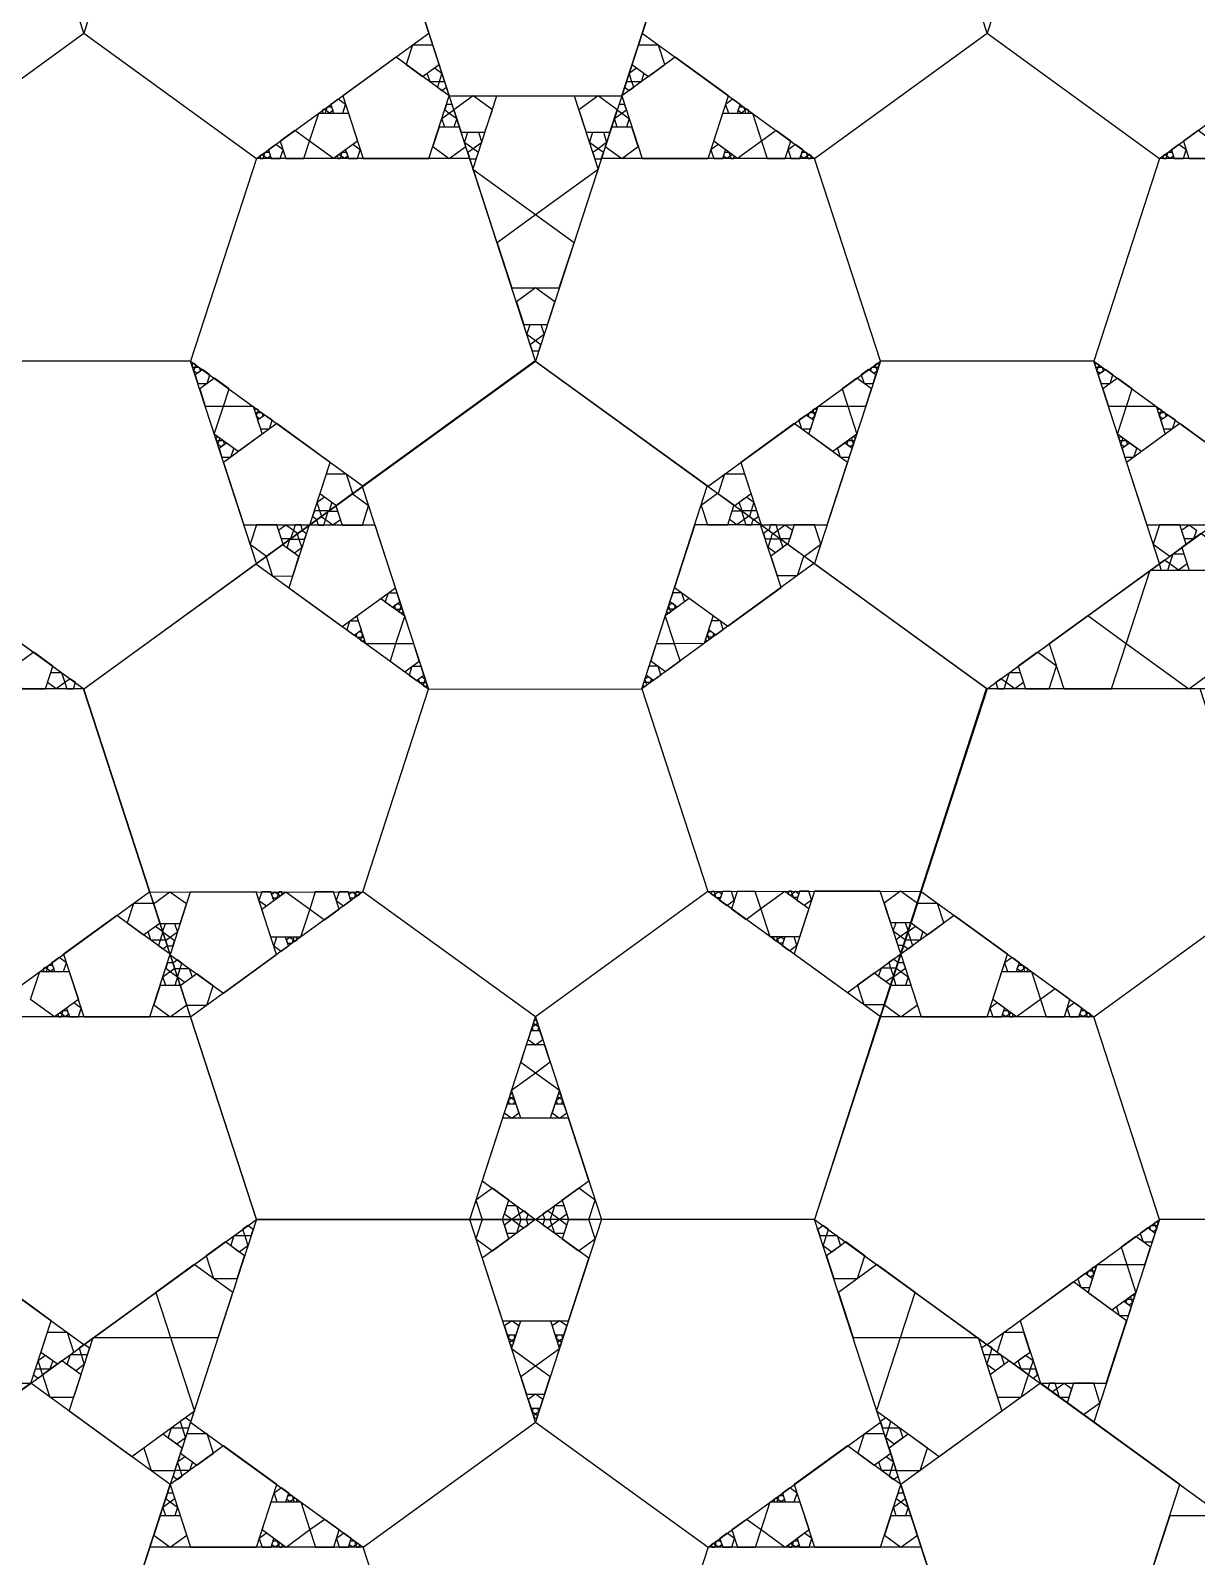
# Model space of a CAD drawing. Header units: inches. Extents: x -578 to 126, y -85 to 118.
# Drawn here: x -311.59 to -297.91, y -20.01 to -2.09 of the extents above; entities that cross this region are included whole.
import ezdxf

# ---------------------------------------------------------------- set-up
doc = ezdxf.new("R2010")
doc.units = ezdxf.units.IN
doc.header["$MEASUREMENT"] = 0
doc.layers.add('drawing', color=7, linetype='Continuous')

msp = doc.modelspace()

# ---------------------------------------------------------------- linework, layer by layer
for points in [[(-309.715, -5.971), (-312.217, -5.971), (-312.99, -3.591), (-310.966, -2.12), (-308.941, -3.591)], [(-301.617, -5.971), (-302.39, -3.591), (-300.366, -2.12), (-298.341, -3.591), (-299.114, -5.971)], [(-308.941, -16.052), (-310.966, -9.821), (-305.666, -5.971), (-300.366, -9.821), (-302.39, -16.052)], [(-305.667, -13.673), (-307.694, -12.205), (-306.923, -9.824), (-304.42, -9.821), (-303.645, -12.2)], [(-299.114, -13.672), (-297.09, -12.201), (-295.065, -13.672), (-295.839, -16.052), (-298.341, -16.052)], [(-305.666, -18.432), (-303.641, -19.903), (-304.414, -22.282), (-306.917, -22.282), (-307.69, -19.903)]]:
    msp.add_lwpolyline(points, close=True)
at = {"layer": 'drawing'}
for points in [[(-305.666, -5.971), (-307.69, 0.26), (-314.241, 0.26), (-316.266, -5.971), (-310.966, -9.821)], [(-305.666, -5.971), (-307.69, 0.26), (-314.241, 0.26), (-316.266, -5.971), (-310.966, -9.821)], [(-310.966, -2.12), (-311.739, 0.26), (-314.241, 0.26), (-315.015, -2.12), (-312.99, -3.591)], [(-308.941, -3.591), (-306.917, -2.12), (-307.69, 0.26), (-310.192, 0.26), (-310.966, -2.12)], [(-304.028, -0.93), (-305.666, 0.26), (-307.303, -0.93), (-306.678, -2.855), (-304.653, -2.855)], [(-304.028, -0.93), (-305.666, 0.26), (-307.303, -0.93), (-306.678, -2.855), (-304.653, -2.855)], [(-300.366, -9.821), (-295.065, -5.971), (-297.09, 0.26), (-303.641, 0.26), (-305.666, -5.971)], [(-300.366, -9.821), (-295.065, -5.971), (-297.09, 0.26), (-303.641, 0.26), (-305.666, -5.971)], [(-300.366, -2.12), (-301.139, 0.26), (-303.641, 0.26), (-304.414, -2.12), (-302.39, -3.591)], [(-298.341, -3.591), (-296.317, -2.12), (-297.09, 0.26), (-299.592, 0.26), (-300.366, -2.12)], [(-306.871, -2.26), (-307.11, -2.26), (-307.184, -2.488), (-306.991, -2.628), (-306.797, -2.488)], [(-304.147, -2.488), (-304.221, -2.26), (-304.46, -2.26), (-304.534, -2.488), (-304.341, -2.628)], [(-306.917, -3.591), (-306.678, -2.855), (-307.303, -2.401), (-307.929, -2.855), (-307.69, -3.591)], [(-304.028, -2.401), (-304.653, -2.855), (-304.414, -3.591), (-303.641, -3.591), (-303.402, -2.855)], [(-304.028, -2.401), (-304.653, -2.855), (-304.414, -3.591), (-303.641, -3.591), (-303.402, -2.855)], [(-306.764, -2.589), (-306.797, -2.691), (-306.904, -2.691), (-306.937, -2.589), (-306.851, -2.526)], [(-304.427, -2.691), (-304.534, -2.691), (-304.567, -2.589), (-304.481, -2.526), (-304.394, -2.589)], [(-306.731, -2.691), (-306.797, -2.691), (-306.817, -2.754), (-306.764, -2.793), (-306.711, -2.754)], [(-306.173, -3.019), (-306.399, -2.855), (-306.625, -3.019), (-306.538, -3.284), (-306.26, -3.284)], [(-304.93, -3.72), (-305.666, -4.254), (-306.401, -3.72), (-306.12, -2.855), (-305.211, -2.855)], [(-304.707, -3.019), (-304.932, -2.855), (-305.158, -3.019), (-305.072, -3.284), (-304.793, -3.284)], [(-304.514, -2.754), (-304.534, -2.691), (-304.6, -2.691), (-304.621, -2.754), (-304.567, -2.793)], [(-308.131, -3.058), (-308.122, -3.03), (-308.146, -3.013), (-308.169, -3.03), (-308.16, -3.058)], [(-308.083, -3.058), (-308.122, -3.03), (-308.107, -2.984), (-308.059, -2.984), (-308.045, -3.03)], [(-307.929, -3.058), (-307.896, -2.957), (-307.982, -2.894), (-308.068, -2.957), (-308.036, -3.058)], [(-306.731, -3.019), (-306.678, -3.058), (-306.625, -3.019), (-306.645, -2.957), (-306.711, -2.957)], [(-304.707, -3.019), (-304.653, -3.058), (-304.6, -3.019), (-304.62, -2.957), (-304.686, -2.957)], [(-303.349, -2.894), (-303.435, -2.957), (-303.402, -3.058), (-303.296, -3.058), (-303.263, -2.957)], [(-303.224, -2.984), (-303.209, -3.03), (-303.248, -3.058), (-303.287, -3.03), (-303.272, -2.984)], [(-303.186, -3.013), (-303.209, -3.03), (-303.2, -3.058), (-303.171, -3.058), (-303.162, -3.03)], [(-308.037, -3.592), (-308.318, -3.388), (-308.21, -3.058), (-307.863, -3.058), (-307.756, -3.388)], [(-306.871, -3.45), (-306.678, -3.591), (-306.485, -3.45), (-306.558, -3.223), (-306.797, -3.223)], [(-306.765, -3.121), (-306.678, -3.058), (-306.591, -3.121), (-306.624, -3.223), (-306.731, -3.223)], [(-304.847, -3.45), (-304.653, -3.591), (-304.46, -3.45), (-304.534, -3.223), (-304.773, -3.223)], [(-304.74, -3.121), (-304.653, -3.058), (-304.567, -3.121), (-304.6, -3.223), (-304.707, -3.223)], [(-303.121, -3.058), (-303.013, -3.388), (-303.294, -3.592), (-303.575, -3.388), (-303.468, -3.058)], [(-308.384, -3.591), (-308.318, -3.388), (-308.49, -3.263), (-308.663, -3.388), (-308.597, -3.591)], [(-306.298, -3.403), (-306.399, -3.477), (-306.5, -3.403), (-306.462, -3.284), (-306.336, -3.284)], [(-304.831, -3.403), (-304.932, -3.477), (-305.034, -3.403), (-304.995, -3.284), (-304.87, -3.284)], [(-302.841, -3.263), (-303.013, -3.388), (-302.948, -3.591), (-302.735, -3.591), (-302.669, -3.388)], [(-297.783, -3.591), (-297.718, -3.388), (-297.89, -3.263), (-298.062, -3.388), (-297.997, -3.591)], [(-308.864, -3.591), (-308.855, -3.563), (-308.879, -3.546), (-308.903, -3.563), (-308.894, -3.591)], [(-308.817, -3.591), (-308.855, -3.563), (-308.841, -3.517), (-308.793, -3.517), (-308.778, -3.563)], [(-308.662, -3.591), (-308.63, -3.489), (-308.716, -3.427), (-308.802, -3.489), (-308.769, -3.591)], [(-307.958, -3.591), (-307.949, -3.563), (-307.973, -3.546), (-307.996, -3.563), (-307.987, -3.591)], [(-307.91, -3.591), (-307.949, -3.563), (-307.934, -3.517), (-307.886, -3.517), (-307.871, -3.563)], [(-307.756, -3.591), (-307.723, -3.489), (-307.809, -3.427), (-307.895, -3.489), (-307.862, -3.591)], [(-306.337, -3.522), (-306.399, -3.477), (-306.461, -3.522), (-306.437, -3.595), (-306.361, -3.595)], [(-304.87, -3.522), (-304.932, -3.477), (-304.994, -3.522), (-304.971, -3.595), (-304.894, -3.595)], [(-303.522, -3.427), (-303.608, -3.489), (-303.575, -3.591), (-303.469, -3.591), (-303.436, -3.489)], [(-303.397, -3.517), (-303.382, -3.563), (-303.421, -3.591), (-303.46, -3.563), (-303.445, -3.517)], [(-303.359, -3.546), (-303.382, -3.563), (-303.373, -3.591), (-303.344, -3.591), (-303.335, -3.563)], [(-302.616, -3.427), (-302.702, -3.489), (-302.669, -3.591), (-302.562, -3.591), (-302.529, -3.489)], [(-302.491, -3.517), (-302.476, -3.563), (-302.515, -3.591), (-302.553, -3.563), (-302.538, -3.517)], [(-302.452, -3.546), (-302.476, -3.563), (-302.467, -3.591), (-302.437, -3.591), (-302.428, -3.563)], [(-298.264, -3.591), (-298.255, -3.563), (-298.279, -3.546), (-298.303, -3.563), (-298.294, -3.591)], [(-298.217, -3.591), (-298.255, -3.563), (-298.24, -3.517), (-298.193, -3.517), (-298.178, -3.563)], [(-298.062, -3.591), (-298.029, -3.489), (-298.116, -3.427), (-298.202, -3.489), (-298.169, -3.591)], [(-309.715, -5.971), (-307.69, -7.441), (-305.666, -5.971), (-306.439, -3.591), (-308.941, -3.591)], [(-302.39, -3.591), (-304.892, -3.591), (-305.666, -5.971), (-303.641, -7.441), (-301.617, -5.971)], [(-299.114, -5.971), (-297.09, -7.441), (-295.065, -5.971), (-295.839, -3.591), (-298.341, -3.591)], [(-305.214, -4.582), (-305.666, -4.254), (-306.117, -4.582), (-305.945, -5.113), (-305.387, -5.113)], [(-305.44, -5.277), (-305.666, -5.113), (-305.891, -5.277), (-305.805, -5.542), (-305.526, -5.542)], [(-305.564, -5.661), (-305.666, -5.734), (-305.767, -5.661), (-305.728, -5.542), (-305.603, -5.542)], [(-305.604, -5.779), (-305.666, -5.734), (-305.728, -5.779), (-305.704, -5.852), (-305.627, -5.852)], [(-312.217, -5.971), (-312.99, -8.35), (-310.966, -9.821), (-308.941, -8.35), (-309.715, -5.971)], [(-302.389, -16.05), (-300.372, -9.817), (-305.676, -5.972), (-310.972, -9.828), (-308.941, -16.057)], [(-309.691, -6.044), (-309.661, -6.044), (-309.652, -6.016), (-309.676, -5.998), (-309.7, -6.016)], [(-309.676, -6.089), (-309.661, -6.044), (-309.614, -6.044), (-309.599, -6.089), (-309.638, -6.117)], [(-309.628, -6.236), (-309.522, -6.236), (-309.489, -6.134), (-309.575, -6.072), (-309.661, -6.134)], [(-304.42, -9.821), (-303.65, -7.441), (-305.676, -5.972), (-307.699, -7.445), (-306.923, -9.824)], [(-301.617, -5.971), (-302.39, -8.35), (-300.366, -9.821), (-298.341, -8.35), (-299.114, -5.971)], [(-301.842, -6.134), (-301.809, -6.236), (-301.703, -6.236), (-301.67, -6.134), (-301.756, -6.072)], [(-301.718, -6.044), (-301.67, -6.044), (-301.655, -6.089), (-301.694, -6.117), (-301.732, -6.089)], [(-301.679, -6.016), (-301.67, -6.044), (-301.64, -6.044), (-301.631, -6.016), (-301.655, -5.998)], [(-299.091, -6.044), (-299.061, -6.044), (-299.052, -6.016), (-299.076, -5.998), (-299.1, -6.016)], [(-299.076, -6.089), (-299.061, -6.044), (-299.014, -6.044), (-298.999, -6.089), (-299.037, -6.117)], [(-299.028, -6.236), (-298.922, -6.236), (-298.889, -6.134), (-298.975, -6.072), (-299.061, -6.134)], [(-309.542, -6.501), (-309.329, -6.501), (-309.263, -6.298), (-309.436, -6.173), (-309.608, -6.298)], [(-302.068, -6.298), (-302.002, -6.501), (-301.789, -6.501), (-301.723, -6.298), (-301.896, -6.173)], [(-298.942, -6.501), (-298.729, -6.501), (-298.663, -6.298), (-298.836, -6.173), (-299.008, -6.298)], [(-309.437, -6.831), (-309.329, -6.501), (-308.982, -6.501), (-308.875, -6.831), (-309.156, -7.035)], [(-308.957, -6.576), (-308.928, -6.576), (-308.919, -6.549), (-308.943, -6.531), (-308.966, -6.549)], [(-308.943, -6.622), (-308.928, -6.576), (-308.88, -6.576), (-308.865, -6.622), (-308.904, -6.65)], [(-308.895, -6.769), (-308.788, -6.769), (-308.756, -6.667), (-308.842, -6.605), (-308.928, -6.667)], [(-302.576, -6.667), (-302.543, -6.769), (-302.436, -6.769), (-302.403, -6.667), (-302.49, -6.605)], [(-302.451, -6.576), (-302.403, -6.576), (-302.388, -6.622), (-302.427, -6.65), (-302.466, -6.622)], [(-302.349, -6.501), (-302.002, -6.501), (-301.895, -6.831), (-302.176, -7.035), (-302.457, -6.831)], [(-302.412, -6.549), (-302.403, -6.576), (-302.374, -6.576), (-302.365, -6.549), (-302.389, -6.531)], [(-298.836, -6.831), (-298.729, -6.501), (-298.382, -6.501), (-298.274, -6.831), (-298.555, -7.035)], [(-298.357, -6.576), (-298.328, -6.576), (-298.319, -6.549), (-298.343, -6.531), (-298.366, -6.549)], [(-298.343, -6.622), (-298.328, -6.576), (-298.28, -6.576), (-298.265, -6.622), (-298.304, -6.65)], [(-298.295, -6.769), (-298.188, -6.769), (-298.155, -6.667), (-298.242, -6.605), (-298.328, -6.667)], [(-309.089, -7.896), (-308.316, -7.896), (-308.077, -7.161), (-308.702, -6.706), (-309.328, -7.161)], [(-309.089, -7.896), (-308.316, -7.896), (-308.077, -7.161), (-308.702, -6.706), (-309.328, -7.161)], [(-303.255, -7.161), (-303.016, -7.896), (-302.242, -7.896), (-302.003, -7.161), (-302.629, -6.706)], [(-303.255, -7.161), (-303.016, -7.896), (-302.242, -7.896), (-302.003, -7.161), (-302.629, -6.706)], [(-298.489, -7.896), (-297.716, -7.896), (-297.477, -7.161), (-298.102, -6.706), (-298.728, -7.161)], [(-309.411, -6.906), (-309.381, -6.906), (-309.372, -6.878), (-309.396, -6.861), (-309.42, -6.878)], [(-309.396, -6.951), (-309.381, -6.906), (-309.333, -6.906), (-309.319, -6.951), (-309.357, -6.979)], [(-309.348, -7.098), (-309.242, -7.098), (-309.209, -6.997), (-309.295, -6.934), (-309.381, -6.997)], [(-302.122, -6.997), (-302.09, -7.098), (-301.983, -7.098), (-301.95, -6.997), (-302.036, -6.934)], [(-301.998, -6.906), (-301.95, -6.906), (-301.935, -6.951), (-301.974, -6.979), (-302.013, -6.951)], [(-301.959, -6.878), (-301.95, -6.906), (-301.921, -6.906), (-301.912, -6.878), (-301.935, -6.861)], [(-298.811, -6.906), (-298.781, -6.906), (-298.772, -6.878), (-298.796, -6.861), (-298.82, -6.878)], [(-298.796, -6.951), (-298.781, -6.906), (-298.733, -6.906), (-298.719, -6.951), (-298.757, -6.979)], [(-298.748, -7.098), (-298.642, -7.098), (-298.609, -6.997), (-298.695, -6.934), (-298.781, -6.997)], [(-307.81, -7.528), (-307.883, -7.301), (-308.122, -7.301), (-308.196, -7.528), (-308.003, -7.669)], [(-303.209, -7.301), (-303.448, -7.301), (-303.522, -7.528), (-303.328, -7.669), (-303.135, -7.528)], [(-308.089, -7.732), (-308.197, -7.732), (-308.23, -7.63), (-308.143, -7.567), (-308.056, -7.63)], [(-307.698, -7.899), (-307.625, -7.672), (-307.818, -7.532), (-308.011, -7.672), (-307.937, -7.9)], [(-303.53, -7.527), (-303.723, -7.668), (-303.649, -7.895), (-303.41, -7.895), (-303.337, -7.667)], [(-303.102, -7.63), (-303.135, -7.732), (-303.242, -7.732), (-303.275, -7.63), (-303.188, -7.567)], [(-308.176, -7.795), (-308.197, -7.732), (-308.262, -7.732), (-308.283, -7.795), (-308.23, -7.833)], [(-308.151, -7.9), (-308.131, -7.837), (-308.184, -7.799), (-308.238, -7.837), (-308.217, -7.9)], [(-308.044, -7.9), (-308.131, -7.837), (-308.098, -7.735), (-307.991, -7.735), (-307.957, -7.837)], [(-303.25, -7.73), (-303.216, -7.832), (-303.303, -7.895), (-303.39, -7.832), (-303.357, -7.73)], [(-303.163, -7.793), (-303.216, -7.832), (-303.196, -7.895), (-303.13, -7.895), (-303.11, -7.832)], [(-303.069, -7.732), (-303.135, -7.732), (-303.155, -7.795), (-303.102, -7.833), (-303.048, -7.795)], [(-308.941, -7.896), (-309.015, -8.123), (-308.822, -8.264), (-308.628, -8.123), (-308.702, -7.896)], [(-308.595, -7.895), (-308.508, -7.959), (-308.541, -8.061), (-308.649, -8.061), (-308.682, -7.959)], [(-308.55, -8.064), (-308.443, -8.064), (-308.409, -8.166), (-308.496, -8.229), (-308.583, -8.166)], [(-307.55, -7.899), (-308.324, -7.9), (-308.562, -8.636), (-307.936, -9.09), (-307.311, -8.634)], [(-307.55, -7.899), (-308.324, -7.9), (-308.562, -8.636), (-307.936, -9.09), (-307.311, -8.634)], [(-308.488, -7.896), (-308.508, -7.959), (-308.455, -7.997), (-308.402, -7.959), (-308.422, -7.896)], [(-308.463, -8.002), (-308.443, -8.064), (-308.377, -8.064), (-308.356, -8.001), (-308.41, -7.963)], [(-302.784, -8.63), (-303.024, -7.894), (-303.797, -7.895), (-304.035, -8.631), (-303.409, -9.085)], [(-302.784, -8.63), (-303.024, -7.894), (-303.797, -7.895), (-304.035, -8.631), (-303.409, -9.085)], [(-302.97, -8.058), (-302.904, -8.058), (-302.884, -7.996), (-302.937, -7.957), (-302.991, -7.996)], [(-302.937, -8.16), (-302.904, -8.058), (-302.797, -8.058), (-302.764, -8.16), (-302.851, -8.223)], [(-302.876, -7.997), (-302.823, -7.959), (-302.843, -7.896), (-302.909, -7.896), (-302.929, -7.959)], [(-302.79, -8.061), (-302.823, -7.959), (-302.736, -7.895), (-302.649, -7.959), (-302.682, -8.061)], [(-302.509, -8.264), (-302.316, -8.123), (-302.39, -7.896), (-302.629, -7.896), (-302.703, -8.123)], [(-298.341, -7.896), (-298.415, -8.123), (-298.222, -8.264), (-298.028, -8.123), (-298.102, -7.896)], [(-297.995, -7.895), (-297.908, -7.959), (-297.941, -8.061), (-298.049, -8.061), (-298.082, -7.959)], [(-297.716, -8.426), (-297.629, -8.161), (-297.855, -7.997), (-298.08, -8.161), (-297.994, -8.426)], [(-308.829, -8.268), (-308.755, -8.496), (-308.516, -8.495), (-308.443, -8.268), (-308.636, -8.128)], [(-302.83, -8.489), (-302.591, -8.489), (-302.517, -8.262), (-302.711, -8.121), (-302.904, -8.262)], [(-298.119, -8.427), (-298.221, -8.353), (-298.182, -8.234), (-298.057, -8.234), (-298.018, -8.353)], [(-306.923, -9.824), (-308.949, -8.355), (-310.972, -9.828), (-310.196, -12.207), (-307.694, -12.205)], [(-303.645, -12.2), (-301.142, -12.198), (-300.372, -9.817), (-302.398, -8.348), (-304.42, -9.821)], [(-298.244, -8.426), (-298.221, -8.353), (-298.283, -8.308), (-298.345, -8.353), (-298.321, -8.426)], [(-297.998, -9.825), (-298.733, -9.291), (-298.452, -8.426), (-297.543, -8.426), (-297.262, -9.291)], [(-307.202, -8.964), (-307.309, -9.294), (-307.656, -9.294), (-307.764, -8.964), (-307.483, -8.76)], [(-307.29, -8.697), (-307.397, -8.697), (-307.43, -8.798), (-307.343, -8.861), (-307.257, -8.798)], [(-303.688, -9.29), (-304.036, -9.291), (-304.143, -8.96), (-303.863, -8.756), (-303.581, -8.96)], [(-303.916, -8.795), (-303.949, -8.693), (-304.055, -8.694), (-304.088, -8.795), (-304.002, -8.857)], [(-307.242, -8.844), (-307.257, -8.889), (-307.305, -8.889), (-307.32, -8.844), (-307.281, -8.816)], [(-307.228, -8.889), (-307.257, -8.889), (-307.266, -8.917), (-307.242, -8.934), (-307.219, -8.917)], [(-304.079, -8.914), (-304.088, -8.886), (-304.118, -8.886), (-304.127, -8.914), (-304.103, -8.931)], [(-304.04, -8.886), (-304.088, -8.886), (-304.103, -8.84), (-304.064, -8.812), (-304.026, -8.84)], [(-307.743, -9.027), (-307.85, -9.027), (-307.882, -9.128), (-307.796, -9.191), (-307.71, -9.128)], [(-303.462, -9.124), (-303.495, -9.022), (-303.602, -9.022), (-303.635, -9.124), (-303.548, -9.186)], [(-298.906, -9.821), (-298.733, -9.291), (-299.185, -8.963), (-299.636, -9.291), (-299.463, -9.821)], [(-307.695, -9.173), (-307.71, -9.219), (-307.758, -9.219), (-307.773, -9.173), (-307.734, -9.145)], [(-307.681, -9.219), (-307.71, -9.219), (-307.719, -9.247), (-307.695, -9.264), (-307.671, -9.247)], [(-307.096, -9.294), (-307.309, -9.294), (-307.374, -9.497), (-307.202, -9.622), (-307.03, -9.496)], [(-303.97, -9.493), (-304.036, -9.291), (-304.249, -9.291), (-304.314, -9.493), (-304.142, -9.618)], [(-303.626, -9.242), (-303.635, -9.215), (-303.664, -9.215), (-303.673, -9.242), (-303.649, -9.26)], [(-303.587, -9.215), (-303.635, -9.215), (-303.649, -9.169), (-303.611, -9.141), (-303.572, -9.169)], [(-311.556, -9.392), (-311.782, -9.556), (-311.695, -9.821), (-311.417, -9.821), (-311.331, -9.556)], [(-299.636, -9.821), (-299.55, -9.556), (-299.775, -9.392), (-300.001, -9.556), (-299.915, -9.821)], [(-311.229, -9.629), (-311.19, -9.748), (-311.292, -9.822), (-311.393, -9.748), (-311.354, -9.629)], [(-307.009, -9.559), (-307.116, -9.559), (-307.148, -9.66), (-307.062, -9.723), (-306.976, -9.66)], [(-306.961, -9.706), (-306.976, -9.751), (-307.024, -9.751), (-307.039, -9.706), (-307, -9.677)], [(-304.32, -9.748), (-304.367, -9.748), (-304.382, -9.703), (-304.344, -9.675), (-304.305, -9.703)], [(-304.195, -9.657), (-304.228, -9.556), (-304.335, -9.556), (-304.367, -9.657), (-304.281, -9.72)], [(-300.04, -9.822), (-300.141, -9.748), (-300.102, -9.629), (-299.977, -9.629), (-299.938, -9.748)], [(-310.966, -9.821), (-317.517, -9.821), (-319.541, -16.052), (-314.241, -19.903), (-308.941, -16.052)], [(-310.966, -9.821), (-317.517, -9.821), (-319.541, -16.052), (-314.241, -19.903), (-308.941, -16.052)], [(-312.217, -13.672), (-310.192, -12.201), (-310.966, -9.821), (-313.468, -9.821), (-314.241, -12.201)], [(-311.128, -9.703), (-311.19, -9.748), (-311.167, -9.821), (-311.09, -9.821), (-311.066, -9.748)], [(-306.947, -9.751), (-306.976, -9.751), (-306.985, -9.779), (-306.961, -9.796), (-306.937, -9.779)], [(-304.358, -9.776), (-304.367, -9.748), (-304.397, -9.748), (-304.406, -9.776), (-304.382, -9.793)], [(-302.39, -16.052), (-297.09, -19.903), (-291.79, -16.052), (-293.814, -9.821), (-300.366, -9.821)], [(-302.39, -16.052), (-297.09, -19.903), (-291.79, -16.052), (-293.814, -9.821), (-300.366, -9.821)], [(-297.09, -12.201), (-297.863, -9.821), (-300.366, -9.821), (-301.139, -12.201), (-299.114, -13.672)], [(-300.165, -9.821), (-300.141, -9.748), (-300.203, -9.703), (-300.265, -9.748), (-300.241, -9.821)], [(-310.147, -12.342), (-310.386, -12.342), (-310.46, -12.569), (-310.266, -12.709), (-310.073, -12.569)], [(-309.763, -12.347), (-309.957, -12.207), (-310.15, -12.348), (-310.076, -12.575), (-309.837, -12.575)], [(-309.718, -12.207), (-309.956, -12.943), (-309.33, -13.396), (-308.705, -12.941), (-308.945, -12.206)], [(-309.718, -12.207), (-309.956, -12.943), (-309.33, -13.396), (-308.705, -12.941), (-308.945, -12.206)], [(-307.694, -12.205), (-309.716, -13.678), (-308.941, -16.057), (-306.438, -16.054), (-305.667, -13.673)], [(-308.879, -12.206), (-308.912, -12.307), (-308.825, -12.37), (-308.739, -12.307), (-308.772, -12.206)], [(-308.598, -12.204), (-308.317, -12.408), (-308.424, -12.738), (-308.771, -12.739), (-308.879, -12.409)], [(-308.725, -12.206), (-308.686, -12.234), (-308.701, -12.279), (-308.748, -12.279), (-308.763, -12.234)], [(-308.677, -12.206), (-308.686, -12.234), (-308.662, -12.251), (-308.638, -12.234), (-308.647, -12.206)], [(-308.251, -12.205), (-308.317, -12.408), (-308.144, -12.533), (-307.972, -12.408), (-308.038, -12.205)], [(-307.972, -12.205), (-308.005, -12.306), (-307.919, -12.369), (-307.833, -12.306), (-307.866, -12.205)], [(-307.818, -12.205), (-307.779, -12.233), (-307.794, -12.278), (-307.842, -12.278), (-307.857, -12.233)], [(-307.77, -12.205), (-307.779, -12.233), (-307.756, -12.25), (-307.732, -12.233), (-307.741, -12.205)], [(-305.667, -13.673), (-304.892, -16.052), (-302.389, -16.05), (-301.619, -13.669), (-303.645, -12.2)], [(-303.582, -12.245), (-303.559, -12.228), (-303.568, -12.2), (-303.597, -12.2), (-303.606, -12.228)], [(-303.544, -12.274), (-303.559, -12.228), (-303.52, -12.2), (-303.481, -12.228), (-303.496, -12.274)], [(-303.419, -12.364), (-303.333, -12.301), (-303.366, -12.2), (-303.472, -12.2), (-303.505, -12.301)], [(-303.193, -12.528), (-303.021, -12.402), (-303.087, -12.2), (-303.3, -12.2), (-303.366, -12.403)], [(-302.913, -12.732), (-303.021, -12.402), (-302.74, -12.198), (-302.459, -12.402), (-302.566, -12.732)], [(-302.676, -12.244), (-302.652, -12.227), (-302.661, -12.199), (-302.691, -12.199), (-302.7, -12.227)], [(-302.637, -12.273), (-302.652, -12.227), (-302.614, -12.199), (-302.575, -12.227), (-302.59, -12.273)], [(-302.006, -13.389), (-301.38, -12.933), (-301.62, -12.198), (-302.393, -12.199), (-302.632, -12.935)], [(-302.512, -12.363), (-302.426, -12.3), (-302.459, -12.199), (-302.566, -12.199), (-302.599, -12.301)], [(-301.188, -12.338), (-301.381, -12.198), (-301.574, -12.339), (-301.5, -12.566), (-301.261, -12.566)], [(-300.872, -12.569), (-300.946, -12.342), (-301.184, -12.342), (-301.258, -12.569), (-301.065, -12.709)], [(-310.192, -13.672), (-309.953, -12.937), (-310.579, -12.482), (-311.205, -12.937), (-310.966, -13.672)], [(-310.192, -13.672), (-309.953, -12.937), (-310.579, -12.482), (-311.205, -12.937), (-310.966, -13.672)], [(-300.752, -12.482), (-301.378, -12.937), (-301.139, -13.672), (-300.366, -13.672), (-300.127, -12.937)], [(-300.752, -12.482), (-301.378, -12.937), (-301.139, -13.672), (-300.366, -13.672), (-300.127, -12.937)], [(-310.039, -12.671), (-310.073, -12.773), (-310.18, -12.773), (-310.213, -12.671), (-310.126, -12.608)], [(-309.87, -12.677), (-309.956, -12.74), (-310.043, -12.677), (-310.01, -12.575), (-309.903, -12.575)], [(-301.294, -12.668), (-301.381, -12.731), (-301.468, -12.668), (-301.434, -12.566), (-301.327, -12.566)], [(-301.151, -12.773), (-301.259, -12.773), (-301.292, -12.671), (-301.205, -12.608), (-301.118, -12.671)], [(-310.007, -12.773), (-310.073, -12.773), (-310.093, -12.835), (-310.04, -12.874), (-309.986, -12.835)], [(-309.903, -12.779), (-309.956, -12.74), (-310.01, -12.779), (-309.989, -12.841), (-309.923, -12.841)], [(-308.705, -12.739), (-308.738, -12.84), (-308.652, -12.902), (-308.566, -12.84), (-308.599, -12.738)], [(-308.551, -12.738), (-308.512, -12.766), (-308.527, -12.812), (-308.575, -12.812), (-308.59, -12.766)], [(-308.503, -12.738), (-308.512, -12.766), (-308.488, -12.784), (-308.465, -12.766), (-308.474, -12.738)], [(-302.848, -12.777), (-302.825, -12.76), (-302.834, -12.732), (-302.863, -12.732), (-302.872, -12.76)], [(-302.81, -12.806), (-302.825, -12.76), (-302.786, -12.732), (-302.747, -12.76), (-302.762, -12.806)], [(-302.685, -12.896), (-302.599, -12.833), (-302.632, -12.732), (-302.738, -12.732), (-302.771, -12.834)], [(-301.327, -12.769), (-301.381, -12.731), (-301.434, -12.77), (-301.413, -12.832), (-301.348, -12.832)], [(-301.238, -12.835), (-301.259, -12.773), (-301.325, -12.773), (-301.345, -12.835), (-301.292, -12.874)], [(-311.359, -13.139), (-311.398, -13.111), (-311.383, -13.066), (-311.335, -13.066), (-311.32, -13.111)], [(-311.205, -13.139), (-311.172, -13.038), (-311.258, -12.975), (-311.344, -13.038), (-311.311, -13.139)], [(-310.007, -13.1), (-309.953, -13.139), (-309.9, -13.1), (-309.921, -13.038), (-309.986, -13.038)], [(-309.903, -13.106), (-309.837, -13.106), (-309.817, -13.044), (-309.87, -13.005), (-309.923, -13.044)], [(-301.52, -13.035), (-301.499, -13.097), (-301.433, -13.097), (-301.413, -13.035), (-301.466, -12.996)], [(-301.431, -13.1), (-301.378, -13.139), (-301.325, -13.1), (-301.345, -13.038), (-301.411, -13.038)], [(-300.073, -12.975), (-300.16, -13.038), (-300.127, -13.139), (-300.02, -13.139), (-299.987, -13.038)], [(-299.948, -13.066), (-299.934, -13.111), (-299.972, -13.139), (-300.011, -13.111), (-299.996, -13.066)], [(-311.312, -13.674), (-311.593, -13.469), (-311.486, -13.139), (-311.139, -13.139), (-311.032, -13.469)], [(-311.407, -13.139), (-311.398, -13.111), (-311.421, -13.094), (-311.445, -13.111), (-311.436, -13.139)], [(-310.04, -13.202), (-309.953, -13.139), (-309.867, -13.202), (-309.9, -13.304), (-310.007, -13.304)], [(-309.87, -13.208), (-309.837, -13.106), (-309.73, -13.106), (-309.696, -13.208), (-309.783, -13.271)], [(-309.762, -13.537), (-309.523, -13.537), (-309.45, -13.31), (-309.643, -13.169), (-309.836, -13.31)], [(-301.886, -13.302), (-301.812, -13.529), (-301.573, -13.529), (-301.5, -13.301), (-301.693, -13.161)], [(-301.607, -13.097), (-301.499, -13.097), (-301.466, -13.199), (-301.553, -13.263), (-301.64, -13.2)], [(-301.465, -13.202), (-301.378, -13.139), (-301.291, -13.202), (-301.324, -13.304), (-301.431, -13.304)], [(-299.845, -13.139), (-299.738, -13.469), (-300.019, -13.674), (-300.3, -13.469), (-300.192, -13.139)], [(-299.91, -13.094), (-299.934, -13.111), (-299.925, -13.139), (-299.895, -13.139), (-299.886, -13.111)], [(-310.147, -13.532), (-309.953, -13.672), (-309.76, -13.532), (-309.834, -13.304), (-310.073, -13.304)], [(-301.571, -13.532), (-301.378, -13.672), (-301.184, -13.532), (-301.258, -13.304), (-301.497, -13.304)], [(-299.565, -13.344), (-299.738, -13.469), (-299.672, -13.672), (-299.459, -13.672), (-299.393, -13.469)], [(-311.186, -13.672), (-311.224, -13.644), (-311.21, -13.599), (-311.162, -13.599), (-311.147, -13.644)], [(-311.032, -13.672), (-310.999, -13.571), (-311.085, -13.508), (-311.171, -13.571), (-311.138, -13.672)], [(-300.246, -13.508), (-300.333, -13.571), (-300.3, -13.672), (-300.193, -13.672), (-300.16, -13.571)], [(-300.122, -13.599), (-300.107, -13.644), (-300.145, -13.672), (-300.184, -13.644), (-300.169, -13.599)], [(-299.34, -13.508), (-299.426, -13.571), (-299.393, -13.672), (-299.287, -13.672), (-299.254, -13.571)], [(-299.215, -13.599), (-299.2, -13.644), (-299.239, -13.672), (-299.278, -13.644), (-299.263, -13.599)], [(-312.99, -16.052), (-310.966, -17.523), (-308.941, -16.052), (-309.715, -13.672), (-312.217, -13.672)], [(-311.234, -13.672), (-311.224, -13.644), (-311.248, -13.627), (-311.272, -13.644), (-311.263, -13.672)], [(-305.706, -13.792), (-305.667, -13.764), (-305.629, -13.792), (-305.643, -13.837), (-305.691, -13.837)], [(-305.691, -13.746), (-305.667, -13.764), (-305.644, -13.746), (-305.653, -13.718), (-305.682, -13.718)], [(-299.114, -13.672), (-301.617, -13.672), (-302.39, -16.052), (-300.366, -17.523), (-298.341, -16.052)], [(-300.083, -13.627), (-300.107, -13.644), (-300.098, -13.672), (-300.068, -13.672), (-300.059, -13.644)], [(-299.176, -13.627), (-299.2, -13.644), (-299.191, -13.672), (-299.162, -13.672), (-299.153, -13.644)], [(-305.753, -13.939), (-305.667, -14.001), (-305.581, -13.938), (-305.614, -13.837), (-305.721, -13.837)], [(-305.839, -14.204), (-305.667, -14.329), (-305.495, -14.203), (-305.561, -14.001), (-305.774, -14.001)], [(-305.948, -14.533), (-305.667, -14.329), (-305.386, -14.533), (-305.493, -14.863), (-305.84, -14.863)], [(-305.985, -14.654), (-305.947, -14.626), (-305.908, -14.654), (-305.923, -14.7), (-305.97, -14.7)], [(-305.97, -14.609), (-305.947, -14.626), (-305.923, -14.609), (-305.932, -14.581), (-305.961, -14.581)], [(-305.425, -14.654), (-305.386, -14.626), (-305.348, -14.654), (-305.362, -14.699), (-305.41, -14.699)], [(-305.41, -14.608), (-305.386, -14.626), (-305.363, -14.608), (-305.372, -14.58), (-305.401, -14.58)], [(-306.291, -15.599), (-305.665, -16.053), (-305.04, -15.598), (-305.28, -14.863), (-306.053, -14.864)], [(-306.291, -15.599), (-305.665, -16.053), (-305.04, -15.598), (-305.28, -14.863), (-306.053, -14.864)], [(-306.033, -14.801), (-305.946, -14.864), (-305.86, -14.801), (-305.893, -14.7), (-306, -14.7)], [(-305.472, -14.8), (-305.386, -14.863), (-305.3, -14.8), (-305.333, -14.699), (-305.44, -14.699)], [(-306.171, -15.686), (-306.365, -15.827), (-306.291, -16.054), (-306.052, -16.054), (-305.978, -15.826)], [(-305.039, -16.053), (-304.966, -15.825), (-305.159, -15.685), (-305.352, -15.826), (-305.278, -16.053)], [(-305.891, -15.889), (-305.858, -15.991), (-305.944, -16.054), (-306.031, -15.991), (-305.998, -15.889)], [(-305.385, -16.053), (-305.472, -15.99), (-305.439, -15.888), (-305.332, -15.888), (-305.299, -15.99)], [(-308.941, -16.052), (-310.966, -22.282), (-305.666, -26.133), (-300.366, -22.282), (-302.39, -16.052)], [(-308.941, -16.052), (-310.966, -22.282), (-305.666, -26.133), (-300.366, -22.282), (-302.39, -16.052)], [(-305.666, -18.432), (-306.439, -16.052), (-308.941, -16.052), (-309.715, -18.432), (-307.69, -19.903)], [(-309.104, -16.17), (-309.08, -16.243), (-309.003, -16.243), (-308.98, -16.17), (-309.042, -16.125)], [(-306.291, -16.052), (-306.365, -16.279), (-306.172, -16.42), (-305.978, -16.279), (-306.052, -16.052)], [(-305.04, -16.506), (-305.666, -16.052), (-306.291, -16.506), (-306.052, -17.242), (-305.279, -17.242)], [(-305.04, -16.506), (-305.666, -16.052), (-306.291, -16.506), (-306.052, -17.242), (-305.279, -17.242)], [(-305.945, -16.051), (-305.858, -16.114), (-305.891, -16.217), (-305.999, -16.217), (-306.032, -16.114)], [(-305.804, -15.952), (-305.858, -15.991), (-305.837, -16.053), (-305.771, -16.053), (-305.751, -15.991)], [(-305.838, -16.052), (-305.858, -16.114), (-305.805, -16.153), (-305.752, -16.114), (-305.772, -16.052)], [(-303.641, -19.903), (-301.617, -18.432), (-302.39, -16.052), (-304.892, -16.052), (-305.666, -18.432)], [(-305.493, -16.053), (-305.472, -15.99), (-305.526, -15.952), (-305.579, -15.991), (-305.558, -16.053)], [(-305.526, -16.153), (-305.473, -16.114), (-305.493, -16.052), (-305.559, -16.052), (-305.579, -16.114)], [(-305.44, -16.217), (-305.473, -16.114), (-305.386, -16.051), (-305.299, -16.114), (-305.332, -16.217)], [(-305.16, -16.42), (-304.966, -16.279), (-305.04, -16.052), (-305.279, -16.052), (-305.353, -16.279)], [(-302.328, -16.243), (-302.251, -16.243), (-302.227, -16.17), (-302.289, -16.125), (-302.352, -16.17)], [(-298.341, -16.052), (-299.114, -18.432), (-297.09, -19.903), (-295.065, -18.432), (-295.839, -16.052)], [(-298.442, -16.125), (-298.394, -16.125), (-298.379, -16.17), (-298.418, -16.198), (-298.457, -16.17)], [(-298.403, -16.097), (-298.394, -16.125), (-298.365, -16.125), (-298.356, -16.097), (-298.379, -16.08)], [(-309.205, -16.243), (-309.08, -16.243), (-309.041, -16.362), (-309.143, -16.436), (-309.244, -16.362)], [(-302.29, -16.362), (-302.251, -16.243), (-302.126, -16.243), (-302.087, -16.362), (-302.188, -16.436)], [(-298.792, -16.38), (-298.726, -16.582), (-298.513, -16.582), (-298.448, -16.38), (-298.62, -16.254)], [(-298.567, -16.216), (-298.534, -16.317), (-298.427, -16.317), (-298.394, -16.216), (-298.48, -16.153)], [(-309.532, -16.481), (-309.445, -16.746), (-309.167, -16.746), (-309.081, -16.481), (-309.306, -16.317)], [(-302.164, -16.746), (-301.886, -16.746), (-301.8, -16.481), (-302.025, -16.317), (-302.251, -16.481)], [(-310.122, -16.91), (-309.95, -17.44), (-309.392, -17.44), (-309.22, -16.91), (-309.671, -16.582)], [(-301.939, -17.44), (-301.381, -17.44), (-301.209, -16.91), (-301.66, -16.582), (-302.111, -16.91)], [(-299.175, -16.658), (-299.128, -16.658), (-299.113, -16.703), (-299.151, -16.731), (-299.19, -16.703)], [(-299.074, -16.582), (-298.726, -16.582), (-298.619, -16.913), (-298.9, -17.117), (-299.181, -16.913)], [(-299.137, -16.63), (-299.128, -16.658), (-299.098, -16.658), (-299.089, -16.63), (-299.113, -16.613)], [(-312.365, -17.977), (-311.591, -17.977), (-311.352, -17.242), (-311.978, -16.787), (-312.604, -17.242)], [(-312.365, -17.977), (-311.591, -17.977), (-311.352, -17.242), (-311.978, -16.787), (-312.604, -17.242)], [(-299.979, -17.242), (-299.74, -17.977), (-298.967, -17.977), (-298.728, -17.242), (-299.353, -16.787)], [(-299.3, -16.749), (-299.267, -16.85), (-299.161, -16.85), (-299.128, -16.749), (-299.214, -16.686)], [(-298.847, -17.078), (-298.814, -17.179), (-298.707, -17.179), (-298.674, -17.078), (-298.761, -17.015)], [(-298.722, -16.987), (-298.674, -16.987), (-298.66, -17.033), (-298.698, -17.061), (-298.737, -17.033)], [(-298.683, -16.959), (-298.674, -16.987), (-298.645, -16.987), (-298.636, -16.959), (-298.66, -16.942)], [(-311.085, -17.61), (-311.159, -17.382), (-311.398, -17.382), (-311.472, -17.61), (-311.278, -17.75)], [(-305.86, -17.304), (-305.946, -17.242), (-306.032, -17.304), (-305.999, -17.406), (-305.893, -17.406)], [(-305.385, -17.572), (-305.666, -17.776), (-305.947, -17.572), (-305.839, -17.242), (-305.492, -17.242)], [(-305.299, -17.304), (-305.385, -17.242), (-305.472, -17.304), (-305.439, -17.406), (-305.332, -17.406)], [(-299.933, -17.382), (-300.172, -17.382), (-300.246, -17.61), (-300.053, -17.75), (-299.859, -17.61)], [(-310.859, -17.44), (-309.95, -17.44), (-309.669, -18.305), (-310.405, -18.839), (-311.14, -18.305)], [(-311.024, -17.565), (-311, -17.638), (-310.923, -17.638), (-310.9, -17.565), (-310.962, -17.52)], [(-305.907, -17.451), (-305.946, -17.479), (-305.984, -17.451), (-305.97, -17.406), (-305.922, -17.406)], [(-305.922, -17.497), (-305.946, -17.479), (-305.97, -17.497), (-305.96, -17.524), (-305.931, -17.524)], [(-305.347, -17.451), (-305.385, -17.479), (-305.424, -17.451), (-305.409, -17.406), (-305.362, -17.406)], [(-305.362, -17.497), (-305.385, -17.479), (-305.409, -17.497), (-305.4, -17.524), (-305.371, -17.524)], [(-301.662, -18.305), (-301.381, -17.44), (-300.472, -17.44), (-300.191, -18.305), (-300.927, -18.839)], [(-300.408, -17.638), (-300.331, -17.638), (-300.307, -17.565), (-300.369, -17.52), (-300.432, -17.565)], [(-311.365, -17.813), (-311.472, -17.813), (-311.505, -17.711), (-311.419, -17.648), (-311.332, -17.711)], [(-311.452, -17.876), (-311.366, -18.141), (-311.087, -18.141), (-311.001, -17.876), (-311.226, -17.712)], [(-311.125, -17.638), (-311, -17.638), (-310.962, -17.757), (-311.063, -17.831), (-311.164, -17.757)], [(-300.37, -17.757), (-300.331, -17.638), (-300.206, -17.638), (-300.167, -17.757), (-300.268, -17.831)], [(-300.244, -18.141), (-299.966, -18.141), (-299.879, -17.876), (-300.105, -17.712), (-300.331, -17.876)], [(-299.826, -17.711), (-299.859, -17.813), (-299.966, -17.813), (-300, -17.711), (-299.913, -17.648)], [(-311.452, -17.876), (-311.472, -17.813), (-311.538, -17.813), (-311.558, -17.876), (-311.505, -17.915)], [(-305.493, -17.901), (-305.666, -17.776), (-305.838, -17.901), (-305.772, -18.104), (-305.559, -18.104)], [(-299.793, -17.813), (-299.859, -17.813), (-299.879, -17.876), (-299.826, -17.915), (-299.773, -17.876)], [(-313.229, -19.167), (-312.604, -21.093), (-310.579, -21.093), (-309.953, -19.167), (-311.591, -17.977)], [(-313.229, -19.167), (-312.604, -21.093), (-310.579, -21.093), (-309.953, -19.167), (-311.591, -17.977)], [(-300.752, -21.093), (-298.728, -21.093), (-298.102, -19.167), (-299.74, -17.977), (-301.378, -19.167)], [(-299.601, -18.079), (-299.547, -18.04), (-299.568, -17.977), (-299.633, -17.977), (-299.654, -18.04)], [(-299.514, -18.142), (-299.547, -18.04), (-299.46, -17.977), (-299.374, -18.04), (-299.407, -18.142)], [(-299.234, -18.345), (-299.041, -18.205), (-299.114, -17.977), (-299.353, -17.977), (-299.427, -18.205)], [(-305.579, -18.167), (-305.666, -18.104), (-305.752, -18.167), (-305.719, -18.268), (-305.612, -18.268)], [(-305.627, -18.313), (-305.666, -18.341), (-305.704, -18.313), (-305.69, -18.268), (-305.642, -18.268)], [(-309.837, -18.427), (-309.814, -18.5), (-309.737, -18.5), (-309.713, -18.427), (-309.775, -18.382)], [(-305.642, -18.359), (-305.666, -18.341), (-305.689, -18.359), (-305.68, -18.387), (-305.651, -18.387)], [(-301.594, -18.5), (-301.518, -18.5), (-301.494, -18.427), (-301.556, -18.382), (-301.618, -18.427)], [(-310.265, -18.738), (-310.179, -19.003), (-309.9, -19.003), (-309.814, -18.738), (-310.04, -18.574)], [(-309.939, -18.5), (-309.814, -18.5), (-309.775, -18.619), (-309.876, -18.693), (-309.977, -18.619)], [(-309.447, -18.799), (-309.521, -18.572), (-309.76, -18.572), (-309.834, -18.799), (-309.641, -18.94)], [(-301.571, -18.572), (-301.81, -18.572), (-301.884, -18.799), (-301.691, -18.94), (-301.497, -18.799)], [(-301.556, -18.619), (-301.518, -18.5), (-301.392, -18.5), (-301.354, -18.619), (-301.455, -18.693)], [(-301.431, -19.003), (-301.152, -19.003), (-301.066, -18.738), (-301.292, -18.574), (-301.517, -18.738)], [(-309.328, -18.713), (-309.953, -19.167), (-309.715, -19.903), (-308.941, -19.903), (-308.702, -19.167)], [(-301.617, -19.903), (-301.378, -19.167), (-302.003, -18.713), (-302.629, -19.167), (-302.39, -19.903)], [(-301.617, -19.903), (-301.378, -19.167), (-302.003, -18.713), (-302.629, -19.167), (-302.39, -19.903)], [(-309.727, -19.003), (-309.834, -19.003), (-309.868, -18.901), (-309.781, -18.838), (-309.694, -18.901)], [(-301.464, -18.901), (-301.497, -19.003), (-301.604, -19.003), (-301.637, -18.901), (-301.55, -18.838)], [(-309.814, -19.066), (-309.834, -19.003), (-309.9, -19.003), (-309.921, -19.066), (-309.867, -19.105)], [(-301.431, -19.003), (-301.497, -19.003), (-301.517, -19.066), (-301.464, -19.105), (-301.411, -19.066)], [(-310.007, -19.331), (-309.953, -19.37), (-309.9, -19.331), (-309.921, -19.268), (-309.986, -19.268)], [(-308.649, -19.206), (-308.735, -19.268), (-308.702, -19.37), (-308.596, -19.37), (-308.563, -19.268)], [(-308.524, -19.296), (-308.509, -19.342), (-308.548, -19.37), (-308.587, -19.342), (-308.572, -19.296)], [(-308.486, -19.325), (-308.509, -19.342), (-308.5, -19.37), (-308.471, -19.37), (-308.462, -19.342)], [(-302.831, -19.37), (-302.822, -19.342), (-302.846, -19.325), (-302.869, -19.342), (-302.86, -19.37)], [(-302.783, -19.37), (-302.822, -19.342), (-302.807, -19.296), (-302.759, -19.296), (-302.745, -19.342)], [(-302.629, -19.37), (-302.596, -19.268), (-302.682, -19.206), (-302.768, -19.268), (-302.735, -19.37)], [(-301.431, -19.331), (-301.378, -19.37), (-301.324, -19.331), (-301.345, -19.268), (-301.411, -19.268)], [(-310.04, -19.433), (-309.953, -19.37), (-309.867, -19.433), (-309.9, -19.535), (-310.007, -19.535)], [(-308.421, -19.37), (-308.314, -19.7), (-308.594, -19.904), (-308.875, -19.7), (-308.768, -19.37)], [(-302.737, -19.904), (-303.018, -19.7), (-302.91, -19.37), (-302.563, -19.37), (-302.456, -19.7)], [(-301.465, -19.433), (-301.378, -19.37), (-301.291, -19.433), (-301.324, -19.535), (-301.431, -19.535)], [(-310.147, -19.762), (-309.953, -19.903), (-309.76, -19.762), (-309.834, -19.535), (-310.073, -19.535)], [(-308.141, -19.575), (-308.314, -19.7), (-308.248, -19.903), (-308.035, -19.903), (-307.969, -19.7)], [(-303.084, -19.903), (-303.018, -19.7), (-303.19, -19.575), (-303.362, -19.7), (-303.297, -19.903)], [(-301.571, -19.762), (-301.378, -19.903), (-301.184, -19.762), (-301.258, -19.535), (-301.497, -19.535)], [(-297.403, -20.13), (-297.596, -19.535), (-298.222, -19.535), (-298.415, -20.13), (-297.909, -20.498)], [(-308.822, -19.739), (-308.908, -19.801), (-308.875, -19.903), (-308.769, -19.903), (-308.736, -19.801)], [(-308.697, -19.829), (-308.682, -19.875), (-308.721, -19.903), (-308.76, -19.875), (-308.745, -19.829)], [(-308.659, -19.857), (-308.682, -19.875), (-308.673, -19.903), (-308.644, -19.903), (-308.635, -19.875)], [(-307.916, -19.739), (-308.002, -19.801), (-307.969, -19.903), (-307.862, -19.903), (-307.829, -19.801)], [(-307.791, -19.829), (-307.776, -19.875), (-307.815, -19.903), (-307.853, -19.875), (-307.839, -19.829)], [(-307.752, -19.857), (-307.776, -19.875), (-307.767, -19.903), (-307.738, -19.903), (-307.728, -19.875)], [(-303.564, -19.903), (-303.555, -19.875), (-303.579, -19.857), (-303.603, -19.875), (-303.594, -19.903)], [(-303.517, -19.903), (-303.555, -19.875), (-303.541, -19.829), (-303.493, -19.829), (-303.478, -19.875)], [(-303.362, -19.903), (-303.33, -19.801), (-303.416, -19.739), (-303.502, -19.801), (-303.469, -19.903)], [(-302.658, -19.903), (-302.649, -19.875), (-302.673, -19.857), (-302.696, -19.875), (-302.687, -19.903)], [(-302.61, -19.903), (-302.649, -19.875), (-302.634, -19.829), (-302.586, -19.829), (-302.571, -19.875)], [(-302.456, -19.903), (-302.423, -19.801), (-302.509, -19.739), (-302.595, -19.801), (-302.562, -19.903)], [(-307.69, -19.903), (-310.192, -19.903), (-310.966, -22.282), (-308.941, -23.753), (-306.917, -22.282)], [(-304.414, -22.282), (-302.39, -23.753), (-300.366, -22.282), (-301.139, -19.903), (-303.641, -19.903)]]:
    msp.add_lwpolyline(points, close=True, dxfattribs=at)

doc.saveas('drawing.dxf')
